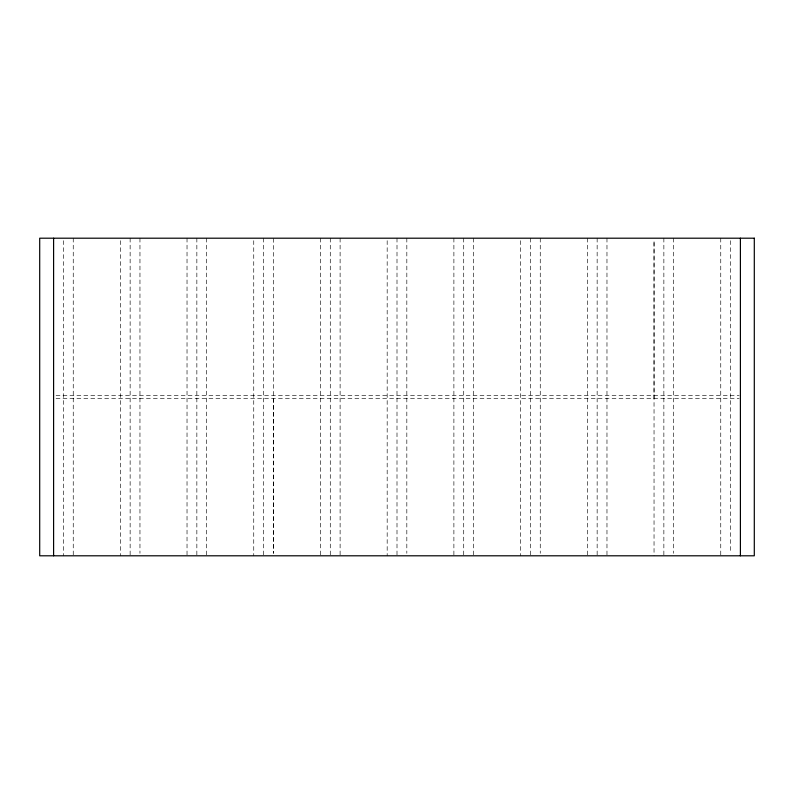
<?xml version="1.0" encoding="UTF-8"?>
<svg xmlns="http://www.w3.org/2000/svg" width="794" height="794" viewBox="0 0 794 794"><rect width="100%" height="100%" fill="white"/><g stroke="black" fill="none" stroke-linecap="round" stroke-linejoin="round"><path stroke-width="0.6" stroke-dasharray="3.97 2.98" d="M273.394 398.588L273.394 553.329L273.394 238.2M654.038 398.588L654.038 240.671L654.038 555.8M56.046 395.412L739.174 395.412M56.046 398.588L739.174 398.588M730.579 240.671L730.579 553.329M720.754 238.2L720.754 555.8M673.689 238.2L673.689 553.329M663.863 238.2L663.863 555.8M606.973 238.2L606.973 555.8M597.148 238.2L597.148 555.8M587.322 238.2L587.322 555.8M540.257 238.2L540.257 553.329M530.432 238.2L530.432 555.8M520.606 240.671L520.606 555.8M473.542 238.2L473.542 555.8M463.716 238.2L463.716 555.8M453.89 238.2L453.89 555.8M406.826 238.2L406.826 553.329M397 238.2L397 555.8M387.174 240.671L387.174 555.8M340.11 238.2L340.11 555.8M330.284 238.2L330.284 555.8M320.458 238.2L320.458 555.8M263.568 238.2L263.568 555.8M253.743 240.671L253.743 555.8M206.678 238.2L206.678 555.8M196.852 238.2L196.852 555.8M187.027 238.2L187.027 555.8M139.962 238.2L139.962 553.329M130.137 238.2L130.137 555.8M120.311 240.671L120.311 555.8M73.246 238.2L73.246 555.8M63.421 240.671L63.421 555.8"/><path stroke-width="1.19" d="M740.405 238.2L740.405 555.8M53.595 238.2L53.595 555.8M754.3 238.2L39.7 238.2L39.7 555.8L754.3 555.8L754.3 238.2"/></g></svg>
